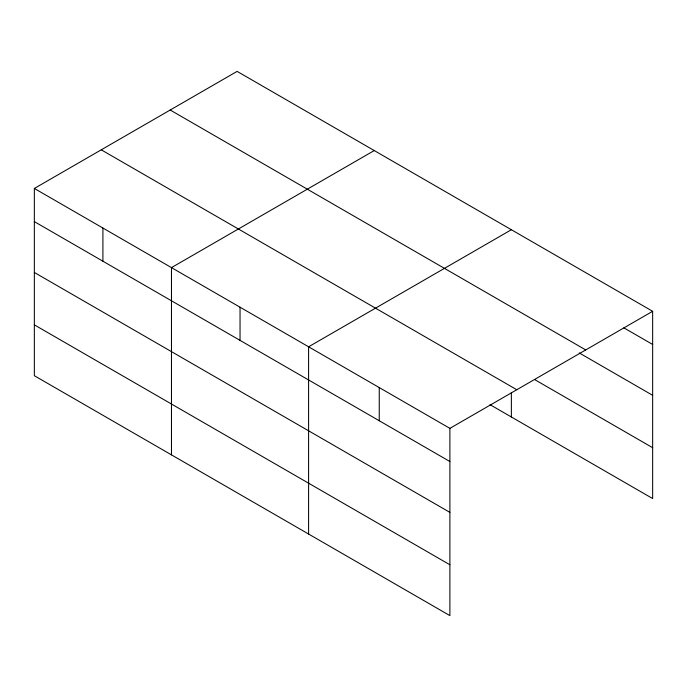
<?xml version="1.0" encoding="UTF-8"?>
<svg xmlns="http://www.w3.org/2000/svg" width="687" height="687" viewBox="0 0 687 687"><rect width="100%" height="100%" fill="white"/><g stroke="black" fill="none" stroke-linecap="round" stroke-linejoin="round"><path stroke-width="1.03" d="M449.891 512.373L449.891 428.362L34.35 188.453L34.35 375.703L449.891 615.612L449.891 512.373L34.35 272.464M490.054 404.677L652.65 498.547L652.65 311.297L237.109 71.388L34.35 188.453M374.243 150.556L171.475 267.621L171.475 454.871M511.368 229.733L308.6 346.789L308.6 534.039M449.891 428.362L652.65 311.297M623.839 327.828L652.65 344.462M170.204 110.023L585.736 349.932M579.218 352.92L652.65 395.308M534.606 379.55L652.65 447.701M101.264 149.826L516.796 389.735M34.35 221.626L449.891 461.527M34.35 324.857L449.891 564.766M511.368 392.612L511.368 416.975M379.25 387.58L379.25 420.745M240.038 307.209L240.038 340.374M102.913 228.041L102.913 261.206"/></g></svg>
